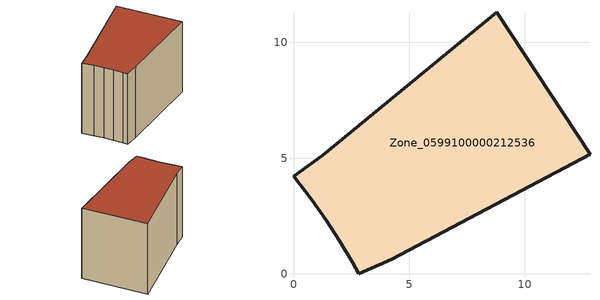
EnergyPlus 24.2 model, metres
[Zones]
Zone_0599100000212536
 floor ground (C_G): 1.42,2.32 0.79,3.2 0,4.22 1.27,5.13 8.79,11.31 12.82,5.16 4.24,0.62 2.82,0 2.56,0.47 2.01,1.41 z0
 wall outside (C_F): 1.27,5.13 0,4.22 0.79,3.2 1.42,2.32 2.01,1.41 2.56,0.47 2.82,0 4.24,0.62 12.82,5.16 8.79,11.31 1.27,5.13 z0:8.51
 roof outside (C_R): 12.82,5.16 8.79,11.31 1.27,5.13 0,4.22 0.79,3.2 1.42,2.32 2.01,1.41 2.56,0.47 2.82,0 4.24,0.62 z8.51
[BUILDING]
Pand.0599100000212536: North Axis=0; Terrain=City; Loads Convergence Tolerance Value=0.04; Temperature Convergence Tolerance Value=0.4; Solar Distribution=FullExterior; Maximum Number of Warmup Days=25; Minimum Number of Warmup Days=1
[Site:Location]
Rotterdam.The.Hague.AP_ZH_NLD Design_Conditions: Latitude=51.96; Longitude=4.45; Time Zone=1; Elevation=-4.5
[SITE:GROUNDTEMPERATURE:BUILDINGSURFACE]
18, 18, 18, 18, 18, 18, 18, 18, 18, 18, 18, 18
[MATERIAL] Thermal Absorptance=0.9; Solar Absorptance=0.7; Visible Absorptance=0.7
Name | Roughness | Thickness | Conductivity | Density | Specific Heat
G.TI.1992-2005 | MediumSmooth | 0.15 | 0.06 | 540 | 1210
F.TI.1992-2005 | Rough | 0.3 | 0.12 | 1920 | 840
R.TI.1992-2005 | MediumRough | 0.2 | 0.08 | 1500 | 1000
[CONSTRUCTION]
C_G: G.TI.1992-2005
C_F: F.TI.1992-2005
C_R: R.TI.1992-2005
[ZONE]
Zone_0599100000212536: Type=1; Multiplier=1; Ceiling Height=Autocalculate; Volume=Autocalculate; Floor Area=autocalculate; Part of Total Floor Area=Yes
[ZONEINFILTRATION:DESIGNFLOWRATE]
Infil_Zone_0599100000212536: Zone or ZoneList or Space or SpaceList=Zone_0599100000212536; Schedule=AlwaysOn; Design Flow Rate Calculation Method=Flow/Area; Flow Rate per Floor Area=0.0015; Constant Term Coefficient=1; Temperature Term Coefficient=0; Velocity Term Coefficient=0; Velocity Squared Term Coefficient=0
[HVACTEMPLATE:ZONE:IDEALLOADSAIRSYSTEM]
Zone_0599100000212536: Maximum Heating Supply Air Temperature=50; Minimum Cooling Supply Air Temperature=13; Maximum Heating Supply Air Humidity Ratio=0.0156; Minimum Cooling Supply Air Humidity Ratio=0.0077; Heating Limit=NoLimit; Cooling Limit=NoLimit; Dehumidification Control Type=ConstantSensibleHeatRatio; Cooling Sensible Heat Ratio=0.7; Dehumidification Setpoint=60; Humidification Control Type=None; Humidification Setpoint=30; Outdoor Air Method=None; Outdoor Air Flow Rate per Person=0.00944; Outdoor Air Flow Rate per Zone Floor Area=0; Outdoor Air Flow Rate per Zone=0; Demand Controlled Ventilation Type=None; Outdoor Air Economizer Type=NoEconomizer; Heat Recovery Type=None; Sensible Heat Recovery Effectiveness=0.7; Latent Heat Recovery Effectiveness=0.65
[ZONECONTROL:THERMOSTAT]
ThermostatControl_Zone_0599100000212536: Zone or ZoneList=Zone_0599100000212536; Control Type Schedule=DualSetpointControlType; Control 1=Thermostat_Zone_0599100000212536; Temperature Difference Between Cutout And Setpoint=0
[THERMOSTATSETPOINT:DUALSETPOINT]
Thermostat_Zone_0599100000212536: Heating Setpoint Temperature Schedule=HeatingSetpoint_Zone_0599100000212536; Cooling Setpoint Temperature Schedule=CoolingSetpoint_Zone_0599100000212536
[SCHEDULE:COMPACT]
HeatingSetpoint_Zone_0599100000212536: Through: 12/31, For: AllDays, Until: 24:00, 21
CoolingSetpoint_Zone_0599100000212536: Through: 12/31, For: AllDays, Until: 24:00, 24
DualSetpointControlType: Through: 12/31, For: AllDays, Until: 24:00, 4
AlwaysOn: Through: 12/31, For: AllDays, Until: 24:00, 1
